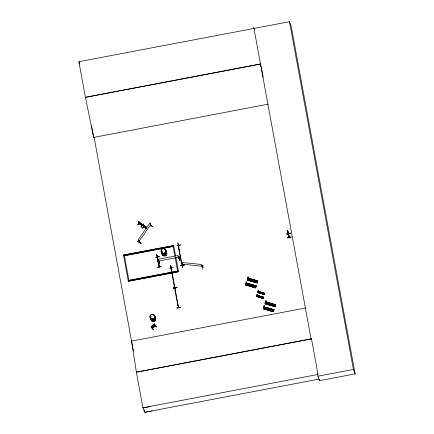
<?xml version="1.0" encoding="UTF-8"?>
<svg xmlns="http://www.w3.org/2000/svg" width="434" height="434" viewBox="0 0 434 434"><rect width="100%" height="100%" fill="white"/><g stroke="black" fill="none" stroke-linecap="round" stroke-linejoin="round"><path stroke-width="0.65" d="M246.127 283.717L246.024 283.999L245.915 283.142M258.268 292.039L257.877 291.42M263.639 308.01C264.165 307.543 263.666 307.956 263.731 306.681M288.512 235.233L288.181 233.731L288.854 237.403L288.209 233.926L288.409 234.604M170.86 266.574L170.671 266.264L171.381 268.375M175.103 287.671L174.023 284.926M175.179 288.073L175.07 287.411M182.247 264.924L182.356 265.32L181.255 262.434L177.62 242.666L178.938 245.78M178.775 245.85L178.678 245.465L178.895 245.747M289.147 237.273L287.78 231.935L288.496 233.948M289.109 237.002L288.426 235.412M288.263 233.725L289.337 237.306M289.315 237.295L288.643 233.611M247.472 279.355L247.863 277.142M257.091 296.357L256.657 296.069L256.733 295.543L263.449 297.507L263.574 297.122L256.906 295.337M257.845 291.898C258.122 292.332 257.904 291.556 257.856 292.136M263.758 307.494C263.622 307.907 263.639 307.343 263.959 307.522M265.32 302.487L265.234 303.149M288.214 234.007L287.492 230.28L288.03 233.242M248.047 279.1L248.026 279.089M256.803 295.842L257.085 295.76M263.801 307.766L263.861 307.777M264.225 307.912L264.295 307.63M265.348 302.818L265.304 302.514M258.024 291.914L258.17 291.984M263.97 307.663L264.225 307.869M156.848 255.338L157.683 257.069M157.71 257.259L156.88 255.501M159.468 266.785L158.383 264.116L156.566 254.237L157.694 257.27L157.629 256.999M246.105 283.76L245.888 284.313M246.013 283.684L245.877 284.216L246.539 284.742L246.913 283.538C246.805 281.926 246.257 281.818 246.707 282.198M245.937 284.254C246.143 282.382 245.915 285.111 246.013 283.825M247.564 278.85L247.516 279.36M248.096 276.973L248.389 278.536L248.015 279.746M258.067 291.811L257.915 292.033M257.926 291.491L258.116 290.699L257.942 291.355M263.769 307.467L263.726 308.135M264.23 305.894L264.393 305.97M265.581 301.798L275.568 304.706L274.928 306.789L265.028 303.892L265.445 301.408M265.505 302.758C265.093 303.485 265.581 300.295 265.418 301.234M265.76 302.883L265.776 302.845M139.341 223.646L138.625 221.85L138.234 221.796M141.685 225.333L141.007 223.646L141.343 223.841L142.059 225.637L138.934 223.532M142.108 225.436L141.419 223.732L141.05 223.678M146.475 228.555L143.649 226.656M142.981 224.937L143.714 226.798L146.54 228.49L143.8 226.575M146.464 228.62L145.895 226.743L146.632 228.116M182.215 263.536L181.857 263.633L182.215 263.536C182.747 267.284 182.785 264.773 182.893 265.375M182.378 264.686L182.302 267.214L182.627 264.046L182.269 267.203M202.119 265.689L201.794 265.527L202.83 267.485L201.723 264.48L181.461 262.424C181.564 263.481 183.213 265.787 182.595 265.239M202.754 267.241L202.488 267.198M202.803 267.458L202.445 267.236M202.64 269.275L203.052 265.521M288.274 234.062L287.964 233.036L288.176 233.823M139.39 242.27L139.748 242.015M253.369 281.102L253.809 280.689M260.905 296.975L260.612 297.247M262.098 293.178L261.55 293.162L262.038 292.917M269.178 309.464L269.509 309.068M271.559 304.614L271.272 304.077L270.745 304.375M245.991 283.163L246.241 282.1L246.452 282.333M247.483 278.048L247.461 278.921M247.608 279.138L248.091 279.767L248.465 278.557L248.188 276.925M256.689 295.212L256.782 295.554M256.738 295.744L257.042 296.341L257.15 294.643M257.975 292.071L258.246 292.473L258.355 290.775M265.391 302.661L265.277 303.154M265.445 302.959L265.852 303.561L266.226 302.357L265.95 300.719L265.765 301.153M246.262 283.212L245.72 285.073L255.631 287.926L256.255 285.876L246.995 283.25M245.915 284.449L245.828 284.72L255.702 287.699L245.709 284.791L255.734 287.596L255.81 287.335L245.915 284.438L255.81 287.346M246.176 283.57L246.203 283.456M247.819 278.004L257.807 280.906L257.167 282.984L247.266 280.093L247.678 278.72M247.391 279.702L257.319 282.469M255.615 287.97L255.702 287.688M246.93 283.218L256.25 285.903L246.968 283.207M252.338 281.151L247.299 279.67L257.313 282.485M257.72 281.183L257.807 280.906M263.145 298.511L256.565 296.297L263.275 298.093L263.145 298.505L256.57 296.471M256.939 295.266L263.525 297.274L263.443 297.54L257.438 295.782M257.747 292.706L257.877 292.283L264.48 294.219L264.355 294.621L264.48 294.214L257.877 292.304L257.753 292.69L264.36 294.61M263.216 298.277L256.668 296.172M264.648 293.666L264.778 293.243L258.089 291.404M263.481 308.862L273.387 311.742L263.481 308.867L264.051 307.017M263.59 308.514L263.677 308.232M263.937 307.37L263.959 307.272M265.152 303.496L275.08 306.263M273.377 311.764L274.022 309.67L264.024 307.006M273.501 311.373L263.514 308.444L273.491 311.406L273.577 311.129L264.295 308.417M264.653 307.239L273.935 309.947L274.017 309.681M275.373 305.33L275.46 305.048M275.568 304.706L275.481 304.977L265.575 302.031M159.289 266.758L158.632 265.055M161.443 251.248L161.806 251.574L161.839 251.118M150.408 316.977L150.462 316.777A2.387 2.344 -21 0 0 152.839 319.863A2.387 2.344 -21 0 0 154.878 316.489M165.604 250.716L165.327 250.472M154.509 316.153L154.52 316.402M154.558 316.299L154.341 316.386M246.013 283.049L246.268 282.067M246.002 283.521L245.91 283.966M246.04 283.939L246.197 283.727M256.82 294.919L256.673 295.38M258.002 291.854L257.991 291.849M263.791 308.075L263.801 307.305L263.688 308.129M265.245 302.699L265.315 302.341M247.592 277.928L247.781 277.326M245.752 284.932L255.648 287.829M247.277 280.071L257.178 282.952M256.076 286.467L246.838 283.516L246.664 282.431M247.255 279.811L257.248 282.74L247.299 279.67M257.281 282.615L253.575 281.509M257.617 281.509L257.698 281.248M257.644 281.395L247.743 278.465M257.753 281.042L247.857 278.113M256.548 296.563L256.673 296.162M258.116 291.312L264.751 293.313L264.366 294.523M264.778 293.248L264.653 293.65L258.642 291.908M263.514 308.731L273.458 311.514L263.514 308.444M263.622 308.379L273.572 311.14M275.015 306.507L265.017 303.61L275.048 306.415L275.123 306.154L265.174 303.404M273.968 309.816L264.035 306.778M275.378 305.308L266.091 302.612M265.565 302.151L275.454 305.075L266.129 302.476M275.514 304.842L265.619 301.945M178.678 245.411L178.917 245.812M174.918 287.465L175.048 288.138L174.37 285.67M171.446 267.908L170.388 265.163L177.658 304.695L178.754 307.581L178.005 305.438M263.845 306.545L263.943 306.23M247.554 278.541L247.575 279.301L247.586 278.53M246.463 284.72L246.838 283.516L256.136 286.272L246.816 283.624M251.064 286.456L251.628 284.65M252.615 281.482L253.179 279.67M252.631 284.943L252.062 286.728M253.619 281.774L254.183 279.963M252.962 287.015L253.527 285.203M254.508 282.04L255.073 280.228M255.197 285.697L254.628 287.482M256.185 282.529L256.749 280.717M256.754 295.532L256.689 296.031L256.863 295.679M256.537 296.389L263.205 298.326L256.565 296.297M256.803 295.662L256.657 296.069M257.742 292.516L264.431 294.377M257.205 296.585L257.612 295.456M260.112 297.502L260.487 296.292M261.317 293.628L261.691 292.424M260.78 297.697L261.154 296.493M261.984 293.829L262.358 292.619M262.044 298.071L262.418 296.861M263.248 294.198L263.622 292.993M262.494 298.201L262.868 296.992M263.698 294.328L264.073 293.124M263.161 298.397L263.53 297.176L256.885 295.277M265.51 302.547L265.25 303.073L265.348 302.324M263.888 307.332L263.628 307.858M265.337 303.1L265.434 302.352M266.151 302.335L265.776 303.54L265.369 302.937M268.83 310.256L269.389 308.444M270.941 303.469L270.371 305.254M270.724 310.809L271.288 309.003M272.275 305.834L272.834 304.022M272.292 309.296L271.722 311.08M273.279 306.127L273.843 304.321M272.964 309.491L272.389 311.281M273.946 306.323L274.51 304.516M159.018 262.337L159.354 262.234L158.649 260.335L158.307 260.4L158.67 260.465L159.392 262.228L159.023 262.125M178.987 258.257C179.036 259.25 179.285 257.639 177.967 255.507L157.895 259.326L158.996 262.272L159.321 262.185M273.935 309.947L263.991 306.914M139.39 242.177L139.585 241.955M139.547 242.243L138.934 240.203L139.732 241.988M248.096 277.142L248.172 276.995M258.187 290.867L258.42 290.671M257.216 294.545L256.982 294.735L257.183 294.464M265.689 301.131L266.026 300.74L265.901 301.229M263.915 306.073L264.127 305.894M264.138 306.111L264.387 305.769M155.323 325.847L154.564 323.976L153.468 324.54L151.629 326.466L151.938 327.263M151.829 327.041L152.958 325.397L154.227 324.957M252.984 280.581L253.51 280.277L253.814 280.711M251.926 286.066L252.246 285.561L251.85 285.241M260.91 296.986L260.427 296.764L260.617 297.257M263.498 297.35L256.863 295.489M275.416 305.156L265.521 302.259M153.576 324.995L153.256 325.462M161.35 251.232L161.909 251.053M162.018 251.46L161.578 251.666M165.213 250.581L165.484 250.581M150.414 316.831L150.3 317.151M150.875 317.053L150.37 316.956M150.956 317.097L150.603 317.357L150.37 317.021M264.078 305.916L263.671 307.077M154.591 324.008L152.491 325.359L152.144 326.032L152.399 326.786L153.093 326.417M152.247 326.308L152.876 325.142M158.99 262.174L159.327 262.017M179.074 258.496L178.727 258.518L178.038 256.651L178.379 256.581L178.038 256.651M137.844 241.32L141.012 243.387M139.048 240.279L138.739 240.485M150.278 224.166C150.332 223.13 150.658 227.02 151.151 225.555M151.037 225.485L151.01 225.924M150.05 224.877L152.697 226.629L150.175 224.72M138.625 221.85L139.173 223.743M141.359 223.901L138.196 221.774L139.184 222.181L138.75 222.143M139.184 222.181L140.887 223.738L138.831 222.354M137.686 224.91L139.878 221.79M137.817 224.996L139.998 221.866M139.878 222.675L140.345 223.309L139.509 222.479M140.529 223.754L141.489 224.145M144.039 226.76L143.101 224.861L144.023 226.955M143.122 225.241L146.247 227.345L145.287 226.906M143.92 225.365L146.117 227.101L143.508 225.344M144.294 225.647C143.437 225.859 146.122 227.161 144.636 225.875M142.618 228.23L144.782 225.067L142.574 228.197M144.983 226.081L145.645 226.939L143.589 225.555M139.119 241.255L150.739 224.579M153.348 325.316L153.56 324.768M153.457 325.598C158.714 321.665 147.354 330.621 153.896 325.652M153.522 325.863L153.744 325.364L153.343 325.386M151.656 326.493L152.54 325.381M153.983 325.164L151.732 326.742L152.589 325.603M153.137 325.869L151.873 326.997M151.764 326.715L152.844 326.232L154.64 324.285M153.815 325.397L154.672 324.258L153.549 324.789M153.989 325.945L154.705 324.551M155.236 325.722C153.077 326.59 152.567 330.198 151.938 326.173M152.725 328.131L152.041 326.341L151.694 326.466L152.48 328.359L154.943 325.956M154.135 324.621L152.22 326.238M154.244 324.903L152.329 326.52M153.728 325.88L154.309 325.164L154.108 324.372M262.022 293.297L262.033 292.907M152.372 328.234L155.231 325.815M161.828 251.167L161.415 251.595M166.081 252.197L166.005 251.856M151.108 326.916L153.457 329.873L151.151 326.883M153.598 329.704L151.113 326.867M153.468 324.54L154.054 324.41C154.829 323.504 154.531 326.938 155.258 325.788M154.26 324.231L154.547 324.041M152.041 326.341L151.629 326.466M155.318 325.934L155.068 326.14L154.374 324.366L154.564 323.976M153.679 325.099L152.714 325.929M153.978 325.907L153.018 326.775L153.962 325.912M154.52 324.849L156.701 327.127L154.623 324.757M178.754 307.581L178.705 307.174M271.434 304.782L270.832 304.766M153.788 325.381L152.638 326.357L153.083 325.684L152.497 325.907L152.757 325.69M161.551 251.183L161.6 251.15A2.392 2.349 -21 0 0 162.821 254.107A2.392 2.349 -21 0 0 165.886 253.103A2.392 2.349 -21 0 0 165.175 250.006M150.397 316.717L150.761 316.646M139.526 242.264L138.435 239.481L150.061 222.805L151.162 225.707L150.359 223.808M139.037 223.429L142.119 225.474L139.021 223.434L138.343 221.66M143.101 224.861L143.659 226.705M154.672 324.258L152.573 325.608L153.028 325.587M151.911 327.29L153.028 326.759M159.473 266.91L158.665 265.217M153.202 326.129L152.79 326.173M269.693 309.865L269.97 309.252M154.265 316.109L154.227 316.457M141.815 225.311L141.137 223.543M158.405 260.433L159.316 264.094L158.649 260.335M159.283 264.094L158.611 260.395M154.162 324.692L153.197 324.876M287.617 230.866L287.449 230.291L288.236 234.409M287.585 230.763L287.704 231.344M287.666 231.262L288.317 234.262M287.78 231.403L288.355 234.338M288.23 234.474L288.209 233.926L288.382 234.772L288.35 234.468M288.236 234.512L289.104 237.241M289.098 237.045L288.133 234.132L288.99 238.033L288.832 237.349M288.659 236.503L288.621 235.537M288.919 237.458L288.615 235.77M178.097 244.076L178.162 243.718M179.464 260.259L178.949 256.516L179.47 260.221M181.797 263.487L181.602 263.178L182.508 265.424M182.323 265.217L182.459 264.952M180.528 265.651L184.336 265.141L180.549 265.722M180.544 265.706L184.304 264.962M173.28 267.577L169.526 268.353M174.435 286.006L175.054 288.176M176.92 287.379L173.15 288.084L176.915 287.341M173.182 288.225L176.942 287.487M180.571 307.223L176.817 307.988M176.85 308.162L180.609 307.418M159.468 256.711L155.692 257.4L159.452 256.668M161.296 266.633L157.52 267.322L161.28 266.595M133.406 351.09L94.086 137.29L93.673 137.366L85.411 97.297L78.869 61.699L289.483 21.7L291.181 26.127L355.131 373.875L319.636 380.634L317.932 376.202L317.444 373.549M85.411 97.297L260.498 63.972L263.226 77.165M85.444 97.379L260.53 64.053M268.098 104.165L93.684 137.415L91.596 126.055M123.506 255.056L173.698 245.563L123.506 255.056L128.334 281.259L178.51 271.711L175.841 257.281M124.319 255.707L173.171 246.409M288.084 233.031L287.954 231.908M287.992 232.45L288.171 233.508M287.785 231.832L288.426 235.065M287.959 233.134L287.975 232.732M290.406 233.091L286.662 233.953L290.406 233.107M286.673 233.975L290.438 233.259M288.284 233.991L287.84 232.179L288.284 233.991L287.981 232.792M288.697 234.018L287.791 231.978M157.705 260.557L158.128 260.807L157.792 261.176C156.587 256.445 158.236 261.116 157.471 259.684L157.9 260.389L157.509 259.651M288.192 234.387L287.986 232.977M157.341 259.369L158.307 261.773L157.851 259.944L157.482 259.971L157.569 260.59L158.074 260.53L158.122 260.975L157.688 259.933M157.466 259.847L157.287 259.071M157.569 260.59L157.732 260.112L158.133 261.485L157.916 260.514M157.515 260.308L157.905 260.226L158.122 260.975M288.615 235.933C287.986 231.474 289.115 239.85 288.317 234.685L288.453 235.228M157.954 261.192L157.52 260.15M288.675 236.183L288.36 234.577L288.708 236.595M158.578 261.1L178.645 257.275M158.177 261.279L158.15 262.109L157.927 261.138M157.965 261.474L158.139 261.1M287.4 237.919L291.127 237.002L287.4 237.924M128.86 280.413L177.712 271.114M131.16 341.189L305.579 307.988M136.379 372.182L311.466 338.856L136.379 372.182L142.927 407.781L144.663 412.3L152.285 410.9M142.927 407.781L318.014 374.45L311.466 338.856M317.932 376.202L353.433 369.448L355.131 373.875M319.082 379.099L144.663 412.3L144.169 409.636M142.976 407.906L150.598 406.506M178.808 256.543L179.513 260.248M150.956 225.935L150.386 224.66M269.503 309.046L269.981 309.274M269.221 309.654L269.698 309.881M161.649 251.112L161.98 251.112M150.658 316.733L150.538 316.793A2.392 2.349 -21 0 0 151.759 319.749A2.392 2.349 -21 0 0 154.829 318.74A2.392 2.349 -21 0 0 154.113 315.648M178.992 258.279L178.727 258.311M182.139 264.197L202.401 266.254M202.466 267.442L201.794 265.527M247.814 278.237L257.112 280.961M247.819 278.286L257.102 280.993M248.389 278.536L257.074 281.08M248.346 278.774L257.004 281.308M248.329 278.818L256.993 281.346M246.892 283.435L256.185 286.114M246.794 283.755L255.458 286.288L246.783 283.793M245.861 284.552L255.8 287.379M258.382 290.948L258.545 291.681M258.718 291.675L264.729 293.4M258.702 291.719L264.702 293.482L258.669 291.794M257.123 294.8L257.156 294.464M265.619 301.912L275.557 304.739M265.847 303.437L274.505 305.981M264.577 307.424L273.908 310.033L264.604 307.31L264.225 308.52L263.823 307.912M264.545 307.592L273.219 310.082M142.954 224.975L143.942 225.382M178.618 307.57L177.875 305.46M145.808 226.879L146.556 228.224M150.62 225.186L152.697 226.629M138.267 221.769L138.5 221.964M140.551 223.722L138.196 221.774L138.956 223.597M143.209 224.031L141.045 227.166M258.024 292.082L258.295 292.489M263.899 307.934L264.301 308.541L264.68 307.332L264.349 306.209M171.479 267.924L171.544 268.348M253.608 27.233L254.329 29.116M287.368 237.745L291.133 237.051M266.579 302.324L266.102 303.854M265.028 307.305L264.556 308.829M258.783 291.659L258.463 292.679M178.179 245.725L178.862 247.494M178.808 249.121L179.486 250.895M173.833 246.284L123.657 255.832M173.101 246.425L174.891 256.174M178.374 270.99L128.204 280.543M178.51 271.711L128.334 281.259M177.62 271.076L175.108 257.422M170.671 266.264L171.419 268.407L171.294 268.017M174.24 285.697L175.184 288.149L175.054 287.411M145.895 226.743L146.573 228.512M78.869 61.699L79.726 63.939M138.934 240.203L139.721 242.091M124.39 255.697L128.914 280.348M288.067 233.758L288.659 235.765M287.53 230.356L288.062 232.879M287.644 231.062L287.867 232.282M288.442 235.185L288.247 234.327L288.284 234.778M288.219 234.148L288.404 235.326M157.873 261.23L157.417 259.402M157.499 259.027L157.678 259.809M157.971 261.317L158.15 262.109M287.845 232.309L287.823 231.935L288.008 233.156L287.78 231.935M289.483 21.7L353.433 369.448M319.386 379.3L319.636 380.634M253.95 28.373L311.102 339.062M178.298 244.44L181.933 264.203M173.676 245.508L175.624 256.038M171.067 266.932L178.336 306.464M157.244 256.006L159.061 265.89M158.226 261.718L157.721 259.613M157.911 260.905L157.737 260.237L157.938 260.574M131.567 341.108L136.428 372.312M288.447 234.827L288.529 235.461M288.344 234.588L288.431 235.223M157.851 259.944L157.9 260.389M157.868 260.568L157.916 261.013M157.732 260.112L157.775 260.552M157.645 259.988L157.688 260.433M157.748 260.736L157.792 261.176M157.694 260.264L157.732 260.612M154.732 316.462A2.392 2.349 -21 0 1 153.641 320.238A2.392 2.349 -21 0 1 150.533 317.84M150.669 317.238A2.392 2.349 -21 0 1 150.951 316.69M153.896 315.079A2.392 2.349 -21 0 1 154.607 318.171A2.392 2.349 -21 0 1 151.537 319.18A2.392 2.349 -21 0 1 150.289 316.256M152.735 314.677A2.392 2.349 -21 0 1 153.343 314.802M154.081 315.567A2.387 2.344 -21 0 1 154.542 315.979M154.385 315.572A2.387 2.344 -21 0 1 152.99 319.419A2.387 2.344 -21 0 1 150.327 316.343M152.763 314.764A2.387 2.344 -21 0 1 153.37 314.889M155.269 317.856A2.392 2.349 -21 0 1 154.173 321.632A2.392 2.349 -21 0 1 151.07 319.234M154.889 316.88A2.392 2.349 -21 0 1 153.495 320.731A2.392 2.349 -21 0 1 150.826 317.65M154.922 316.961A2.387 2.344 -21 0 1 153.528 320.807A2.387 2.344 -21 0 1 150.864 317.737M154.65 317.042A2.392 2.349 -21 0 1 154.58 320.954A2.392 2.349 -21 0 1 150.945 319.44M154.618 316.961A2.387 2.344 -21 0 1 154.547 320.872A2.387 2.344 -21 0 1 150.918 319.353M165.332 250.418A2.392 2.349 -21 0 1 165.934 253.689A2.392 2.349 -21 0 1 162.614 254.319A2.392 2.349 -21 0 1 162.012 251.053M165.142 249.924A2.392 2.349 -21 0 1 165.859 253.017A2.392 2.349 -21 0 1 162.788 254.026A2.392 2.349 -21 0 1 161.54 251.107M164.405 249.159A2.392 2.349 -21 0 1 165.902 251.959A2.392 2.349 -21 0 1 163.195 253.711A2.392 2.349 -21 0 1 161.22 251.221M166.005 251.633A2.392 2.349 -21 0 1 163.434 253.819A2.392 2.349 -21 0 1 161.253 251.302M164.985 249.517A2.392 2.349 -21 0 1 165.978 251.02M166.173 251.807A2.392 2.349 -21 0 1 164.774 255.664A2.392 2.349 -21 0 1 162.104 252.583M165.49 250.83A2.392 2.349 -21 0 1 165.148 254.899A2.392 2.349 -21 0 1 161.752 252.615M166.141 251.725A2.392 2.349 -21 0 1 165.045 255.501A2.392 2.349 -21 0 1 161.942 253.103M165.983 251.319A2.392 2.349 -21 0 1 164.893 255.094A2.392 2.349 -21 0 1 161.784 252.696M165.869 251.807A2.392 2.349 -21 0 1 165.799 255.724A2.392 2.349 -21 0 1 162.159 254.205M247.277 283.272L246.756 285.198L247.277 283.272M248.823 278.297L248.308 280.223L248.823 278.297M254.519 285.474L253.966 287.308L254.53 285.501M256.071 280.5L255.512 282.333L256.071 280.5M261.745 296.65L261.377 297.87L261.751 296.666M262.95 292.782L262.581 294.002L262.95 292.782M270.387 308.715L269.834 310.549L270.387 308.715M271.934 303.74L271.38 305.569L271.944 303.762M137.762 241.434L141.034 243.376L137.762 241.434M143.193 223.998L141.18 227.259L143.187 223.993M180.609 244.89L176.871 245.774L180.609 244.901M176.882 287.178L173.123 287.926L173.215 288.404L176.974 287.666L176.882 287.189M256.744 282.176L248.085 279.642L256.744 282.187M162.115 253.06L161.887 252.805L162.104 253.093M151.574 318.844A2.392 2.349 -21 0 0 154.726 316.169A2.392 2.349 -21 0 0 150.837 314.84A2.392 2.349 -21 0 0 151.574 318.844A2.382 2.338 -21 0 0 154.732 316.212A2.382 2.338 -21 0 0 150.858 314.889A2.382 2.338 -21 0 0 151.591 318.876M162.636 253.206A2.392 2.349 -21 0 0 165.788 250.532A2.392 2.349 -21 0 0 161.898 249.197A2.392 2.349 -21 0 0 162.636 253.206M162.652 253.234A2.382 2.338 -21 0 0 165.793 250.575A2.382 2.338 -21 0 0 161.92 249.246A2.382 2.338 -21 0 0 162.652 253.234"/></g></svg>
